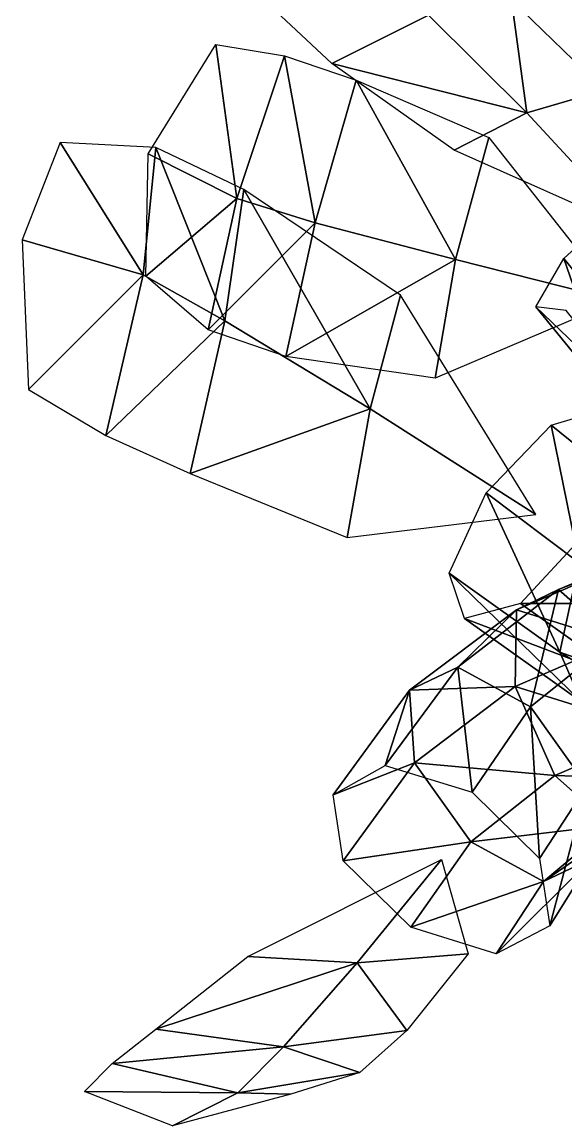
# Model space of a CAD drawing. Extents: x -6.8 to 6.8, y -29 to 29.
# Drawn here: x -4.112 to -3.046, y -23.265 to -21.099 of the extents above; entities that cross this region are included whole.
import ezdxf

# ---------------------------------------------------------------- set-up
doc = ezdxf.new("R2010")
doc.units = 0

msp = doc.modelspace()

# ---------------------------------------------------------------- linework, layer by layer
at = {"layer": 'flower_stems1', "color": 3}
for points in [[(-2.92242, -21.72015, 3.57257), (-3.04992, -21.56268, 3.52758), (-2.91247, -21.43768, 3.57006)], [(-2.95245, -21.84515, 3.43005), (-3.10491, -21.65765, 3.37255), (-3.04992, -21.56268, 3.52758)], [(-2.95245, -21.84515, 3.43005), (-3.04992, -21.56268, 3.52758), (-2.92242, -21.72015, 3.57257)], [(-2.86743, -21.88519, 3.26507), (-3.10491, -21.65765, 3.37255), (-2.95245, -21.84515, 3.43005)], [(-2.86743, -21.88519, 3.26507), (-3.04492, -21.66516, 3.18957), (-3.10491, -21.65765, 3.37255)], [(-2.92895, -22.00769, 4.06506), (-3.07495, -21.89019, 3.98004), (-2.96746, -21.85766, 3.82507)], [(-3.01995, -22.16015, 4.13256), (-3.20245, -22.02246, 4.03002), (-3.07495, -21.89019, 3.98004)], [(-3.01995, -22.16015, 4.13256), (-3.07495, -21.89019, 3.98004), (-2.92895, -22.00769, 4.06506)], [(-3.05743, -22.3352, 4.06756), (-3.27496, -22.18017, 3.94604), (-3.20245, -22.02246, 4.03002)], [(-3.05743, -22.3352, 4.06756), (-3.20245, -22.02246, 4.03002), (-3.01995, -22.16015, 4.13256)], [(-2.82495, -22.24017, 3.68005), (-3.00994, -22.10516, 3.57757), (-3.13494, -22.24017, 3.62756)], [(-2.93994, -22.16516, 4.07257), (-3.05993, -22.2127, 3.78753), (-2.85742, -22.12768, 3.90258)], [(-2.85742, -22.12768, 3.90258), (-3.05993, -22.2127, 3.78753), (-2.94995, -22.31018, 3.66503)], [(-2.80743, -22.42517, 4.19104), (-3.05743, -22.3352, 4.06756), (-3.01995, -22.16015, 4.13256)], [(-3.01495, -22.43267, 3.91003), (-3.27496, -22.18017, 3.94604), (-3.05743, -22.3352, 4.06756)], [(-3.01495, -22.43267, 3.91003), (-3.24493, -22.26916, 3.78002), (-3.27496, -22.18017, 3.94604)], [(-2.93994, -22.16516, 4.07257), (-3.14245, -22.25268, 3.95507), (-3.05993, -22.2127, 3.78753)], [(-2.94293, -22.31518, 4.18957), (-3.14245, -22.25268, 3.95507), (-2.93994, -22.16516, 4.07257)], [(-3.14245, -22.25268, 3.95507), (-3.25744, -22.36517, 3.63006), (-3.05993, -22.2127, 3.78753)], [(-3.05993, -22.2127, 3.78753), (-3.25744, -22.36517, 3.63006), (-3.11492, -22.44268, 3.53253)], [(-3.05993, -22.2127, 3.78753), (-3.11492, -22.44268, 3.53253), (-2.94995, -22.31018, 3.66503)], [(-2.91992, -22.3927, 3.74755), (-3.13494, -22.24017, 3.62756), (-3.24493, -22.26916, 3.78002)], [(-2.82495, -22.24017, 3.68005), (-3.13494, -22.24017, 3.62756), (-2.91992, -22.3927, 3.74755)], [(-3.14245, -22.25268, 3.95507), (-3.35247, -22.41015, 3.79003), (-3.25744, -22.36517, 3.63006)], [(-3.14495, -22.4027, 4.07507), (-3.35247, -22.41015, 3.79003), (-3.14245, -22.25268, 3.95507)], [(-2.94293, -22.31518, 4.18957), (-3.14495, -22.4027, 4.07507), (-3.14245, -22.25268, 3.95507)], [(-2.91992, -22.3927, 3.74755), (-3.24493, -22.26916, 3.78002), (-3.01495, -22.43267, 3.91003)], [(-2.94995, -22.31018, 3.66503), (-3.11492, -22.44268, 3.53253), (-3.00494, -22.59765, 3.55004)], [(-2.86492, -22.49017, 4.18707), (-3.14495, -22.4027, 4.07507), (-2.94293, -22.31518, 4.18957)], [(-2.74993, -22.52593, 4.04003), (-3.01495, -22.43267, 3.91003), (-3.05743, -22.3352, 4.06756)], [(-2.74993, -22.52593, 4.04003), (-3.05743, -22.3352, 4.06756), (-2.80743, -22.42517, 4.19104)], [(-3.35247, -22.41015, 3.79003), (-3.39996, -22.55767, 3.46258), (-3.25744, -22.36517, 3.63006)], [(-3.25744, -22.36517, 3.63006), (-3.39996, -22.55767, 3.46258), (-3.22991, -22.61016, 3.38757)], [(-3.25744, -22.36517, 3.63006), (-3.22991, -22.61016, 3.38757), (-3.11492, -22.44268, 3.53253)], [(-3.34246, -22.55267, 3.91754), (-3.50244, -22.61517, 3.61254), (-3.35247, -22.41015, 3.79003)], [(-3.35247, -22.41015, 3.79003), (-3.50244, -22.61517, 3.61254), (-3.39996, -22.55767, 3.46258)], [(-3.14495, -22.4027, 4.07507), (-3.34246, -22.55267, 3.91754), (-3.35247, -22.41015, 3.79003)], [(-3.06744, -22.57769, 4.07257), (-3.34246, -22.55267, 3.91754), (-3.14495, -22.4027, 4.07507)], [(-2.86492, -22.49017, 4.18707), (-3.06744, -22.57769, 4.07257), (-3.14495, -22.4027, 4.07507)], [(-3.11492, -22.44268, 3.53253), (-3.22991, -22.61016, 3.38757), (-3.09747, -22.74017, 3.43005)], [(-3.11492, -22.44268, 3.53253), (-3.09747, -22.74017, 3.43005), (-3.00494, -22.59765, 3.55004)], [(-2.75494, -22.5877, 4.06756), (-3.06744, -22.57769, 4.07257), (-2.86492, -22.49017, 4.18707)], [(-3.34246, -22.55267, 3.91754), (-3.48242, -22.74517, 3.75006), (-3.50244, -22.61517, 3.61254)], [(-3.23242, -22.7077, 3.93627), (-3.48242, -22.74517, 3.75006), (-3.34246, -22.55267, 3.91754)], [(-3.06744, -22.57769, 4.07257), (-3.23242, -22.7077, 3.93627), (-3.34246, -22.55267, 3.91754)], [(-2.95745, -22.67517, 3.94927), (-3.23242, -22.7077, 3.93627), (-3.06744, -22.57769, 4.07257)], [(-2.75494, -22.5877, 4.06756), (-2.95745, -22.67517, 3.94927), (-3.06744, -22.57769, 4.07257)], [(-3.00494, -22.59765, 3.55004), (-3.09747, -22.74017, 3.43005), (-3.07745, -22.87268, 3.56756)], [(-3.00494, -22.59765, 3.55004), (-3.07745, -22.87268, 3.56756), (-2.99493, -22.74017, 3.67755)], [(-2.87493, -22.63769, 3.78002), (-3.08996, -22.7857, 3.83758), (-2.95745, -22.67517, 3.94927)], [(-2.87493, -22.63769, 3.78002), (-2.99493, -22.74017, 3.67755), (-3.08996, -22.7857, 3.83758)], [(-2.95745, -22.67517, 3.94927), (-3.08996, -22.7857, 3.83758), (-3.23242, -22.7077, 3.93627)], [(-3.23242, -22.7077, 3.93627), (-3.34997, -22.87518, 3.79254), (-3.48242, -22.74517, 3.75006)], [(-3.08996, -22.7857, 3.83758), (-3.34997, -22.87518, 3.79254), (-3.23242, -22.7077, 3.93627)], [(-2.99493, -22.74017, 3.67755), (-3.18267, -22.92767, 3.71752), (-3.08996, -22.7857, 3.83758)], [(-2.99493, -22.74017, 3.67755), (-3.07745, -22.87268, 3.56756), (-3.18267, -22.92767, 3.71752)], [(-3.08996, -22.7857, 3.83758), (-3.18267, -22.92767, 3.71752), (-3.34997, -22.87518, 3.79254)]]:
    msp.add_3dface(points, dxfattribs=at)
at = {"layer": 'flowers0', "color": 1}
for points in [[(-3.31494, -21.0852, 3.15258), (-3.15246, -21.05517, 2.88757), (-3.12243, -21.27691, 3.23754)], [(-3.12243, -21.27691, 3.23754), (-3.15246, -21.05517, 2.88757), (-2.96997, -21.23266, 3.01257)], [(-3.50494, -21.18017, 3.39758), (-3.61492, -21.07769, 3.33508), (-3.31494, -21.0852, 3.15258)], [(-3.50494, -21.18017, 3.39758), (-3.31494, -21.0852, 3.15258), (-3.12243, -21.27691, 3.23754)], [(-3.86492, -21.35766, 4.70208), (-3.73242, -21.1427, 4.79754), (-3.69146, -21.44519, 4.75006)], [(-3.69146, -21.44519, 4.75006), (-3.73242, -21.1427, 4.79754), (-3.59747, -21.16516, 4.84252)], [(-3.69146, -21.44519, 4.75006), (-3.59747, -21.16516, 4.84252), (-3.53747, -21.49267, 4.75006)], [(-3.53747, -21.49267, 4.75006), (-3.59747, -21.16516, 4.84252), (-3.45745, -21.2127, 4.86254)], [(-3.26495, -21.35015, 3.45513), (-3.50494, -21.18017, 3.39758), (-3.12243, -21.27691, 3.23754)], [(-3.53747, -21.49267, 4.75006), (-3.45745, -21.2127, 4.86254), (-3.26245, -21.56518, 4.75256)], [(-3.26245, -21.56518, 4.75256), (-3.45745, -21.2127, 4.86254), (-3.1972, -21.32519, 4.87506)], [(-3.12243, -21.27691, 3.23754), (-2.96997, -21.23266, 3.01257), (-2.90747, -21.51019, 3.33007)], [(-2.90747, -21.51019, 3.33007), (-3.26495, -21.35015, 3.45513), (-3.12243, -21.27691, 3.23754)], [(-3.87493, -21.59515, 3.45623), (-4.03747, -21.3352, 3.70507), (-4.11242, -21.52642, 3.40753)], [(-3.87493, -21.59515, 3.45623), (-3.84997, -21.34515, 3.77758), (-4.03747, -21.3352, 3.70507)], [(-3.26245, -21.56518, 4.75256), (-3.1972, -21.32519, 4.87506), (-2.94445, -21.6452, 4.74755)], [(-3.71496, -21.68518, 3.53002), (-3.84997, -21.34515, 3.77758), (-3.87493, -21.59515, 3.45623)], [(-3.69146, -21.44519, 4.75006), (-3.86993, -21.59765, 4.53753), (-3.86492, -21.35766, 4.70208)], [(-3.67736, -21.42767, 3.84008), (-3.84997, -21.34515, 3.77758), (-3.71496, -21.68518, 3.53002)], [(-3.69146, -21.44519, 4.75006), (-3.74743, -21.70269, 4.55755), (-3.86993, -21.59765, 4.53753)], [(-3.53747, -21.49267, 4.75006), (-3.74743, -21.70269, 4.55755), (-3.69146, -21.44519, 4.75006)], [(-3.67736, -21.42767, 3.84008), (-3.71496, -21.68518, 3.53002), (-3.42968, -21.85766, 3.65258)], [(-3.36993, -21.63519, 3.90008), (-3.67736, -21.42767, 3.84008), (-3.42968, -21.85766, 3.65258)], [(-3.59497, -21.75518, 4.57006), (-3.74743, -21.70269, 4.55755), (-3.53747, -21.49267, 4.75006)], [(-3.59497, -21.75518, 4.57006), (-3.53747, -21.49267, 4.75006), (-3.26245, -21.56518, 4.75256)], [(-4.11242, -21.52642, 3.40753), (-4.09997, -21.82019, 3.24255), (-3.87493, -21.59515, 3.45623)], [(-3.30242, -21.79766, 4.62005), (-3.59497, -21.75518, 4.57006), (-3.26245, -21.56518, 4.75256)], [(-2.94445, -21.6452, 4.74755), (-3.30242, -21.79766, 4.62005), (-3.26245, -21.56518, 4.75256)], [(-3.87493, -21.59515, 3.45623), (-4.09997, -21.82019, 3.24255), (-3.94818, -21.91015, 3.24755)], [(-3.87493, -21.59515, 3.45623), (-3.94818, -21.91015, 3.24755), (-3.71496, -21.68518, 3.53002)], [(-3.10491, -22.06518, 3.80255), (-3.36993, -21.63519, 3.90008), (-3.42968, -21.85766, 3.65258)], [(-3.71496, -21.68518, 3.53002), (-3.94818, -21.91015, 3.24755), (-3.78247, -21.98516, 3.29254)], [(-3.71496, -21.68518, 3.53002), (-3.78247, -21.98516, 3.29254), (-3.42968, -21.85766, 3.65258)], [(-3.42968, -21.85766, 3.65258), (-3.78247, -21.98516, 3.29254), (-3.47497, -22.11016, 3.42254)], [(-3.42968, -21.85766, 3.65258), (-3.47497, -22.11016, 3.42254), (-3.10491, -22.06518, 3.80255)], [(-3.45495, -22.94519, 3.38757), (-3.66992, -22.93267, 3.56005), (-3.28997, -22.74267, 3.59008)], [(-3.28997, -22.74267, 3.59008), (-3.23742, -22.92767, 3.22753), (-3.45495, -22.94519, 3.38757)], [(-3.45495, -22.94519, 3.38757), (-3.84997, -23.07519, 3.39257), (-3.66992, -22.93267, 3.56005)], [(-3.23742, -22.92767, 3.22753), (-3.35742, -23.07769, 2.99755), (-3.45495, -22.94519, 3.38757)], [(-3.59997, -23.11016, 3.20648), (-3.84997, -23.07519, 3.39257), (-3.45495, -22.94519, 3.38757)], [(-3.35742, -23.07769, 2.99755), (-3.59997, -23.11016, 3.20648), (-3.45495, -22.94519, 3.38757)], [(-3.59997, -23.11016, 3.20648), (-3.93572, -23.1427, 3.28753), (-3.84997, -23.07519, 3.39257)], [(-3.35742, -23.07769, 2.99755), (-3.44995, -23.16015, 2.89257), (-3.59997, -23.11016, 3.20648)], [(-3.6892, -23.20019, 3.11004), (-3.93572, -23.1427, 3.28753), (-3.59997, -23.11016, 3.20648)], [(-3.59997, -23.11016, 3.20648), (-3.44995, -23.16015, 2.89257), (-3.6892, -23.20019, 3.11004)], [(-3.6892, -23.20019, 3.11004), (-3.98992, -23.19769, 3.16754), (-3.93572, -23.1427, 3.28753)], [(-3.6892, -23.20019, 3.11004), (-3.44995, -23.16015, 2.89257), (-3.58496, -23.20269, 2.81256)], [(-3.81744, -23.26519, 2.97253), (-3.98992, -23.19769, 3.16754), (-3.6892, -23.20019, 3.11004)], [(-3.6892, -23.20019, 3.11004), (-3.58496, -23.20269, 2.81256), (-3.81744, -23.26519, 2.97253)]]:
    msp.add_3dface(points, dxfattribs=at)

doc.saveas('drawing.dxf')
